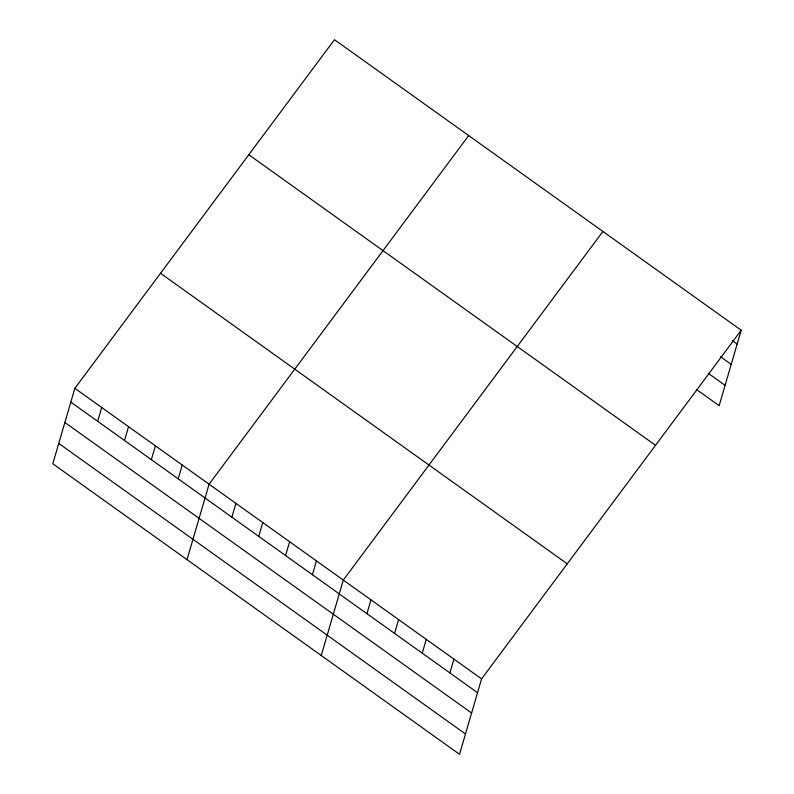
<?xml version="1.0" encoding="UTF-8"?>
<svg xmlns="http://www.w3.org/2000/svg" width="794" height="794" viewBox="0 0 794 794"><rect width="100%" height="100%" fill="white"/><g stroke="black" fill="none" stroke-linecap="round" stroke-linejoin="round"><path stroke-width="1.19" d="M74.854 388.326L52.801 463.756L459.537 754.3L481.591 678.87L741.199 330.244L334.463 39.7L74.854 388.326L481.591 678.87M97.662 421.306L101.701 407.501M124.509 440.481L128.549 426.676M151.356 459.666L155.396 445.851M178.203 478.842L182.233 465.036M187.027 559.631L209.08 484.211L468.688 135.585M231.888 517.192L235.927 503.386M258.735 536.367L262.764 522.561M285.572 555.542L289.612 541.736M312.419 574.717L316.459 560.911M321.242 655.516L343.306 580.086L602.904 231.461M366.917 613.653L370.957 599.847M394.578 633.414L398.618 619.598M422.239 653.164L426.279 639.359M449.89 672.925L453.93 659.119M741.199 330.244L719.146 405.674L696.417 389.447M732.217 340.527L737.16 344.06M720.347 356.625L731.214 364.386M708.298 373.349L725.091 385.338M248.8 154.751L655.526 445.295M160.527 273.275L567.263 563.829M70.825 402.131L477.551 692.686M64.88 422.468L471.606 713.012M58.746 443.419L465.483 733.964"/></g></svg>
